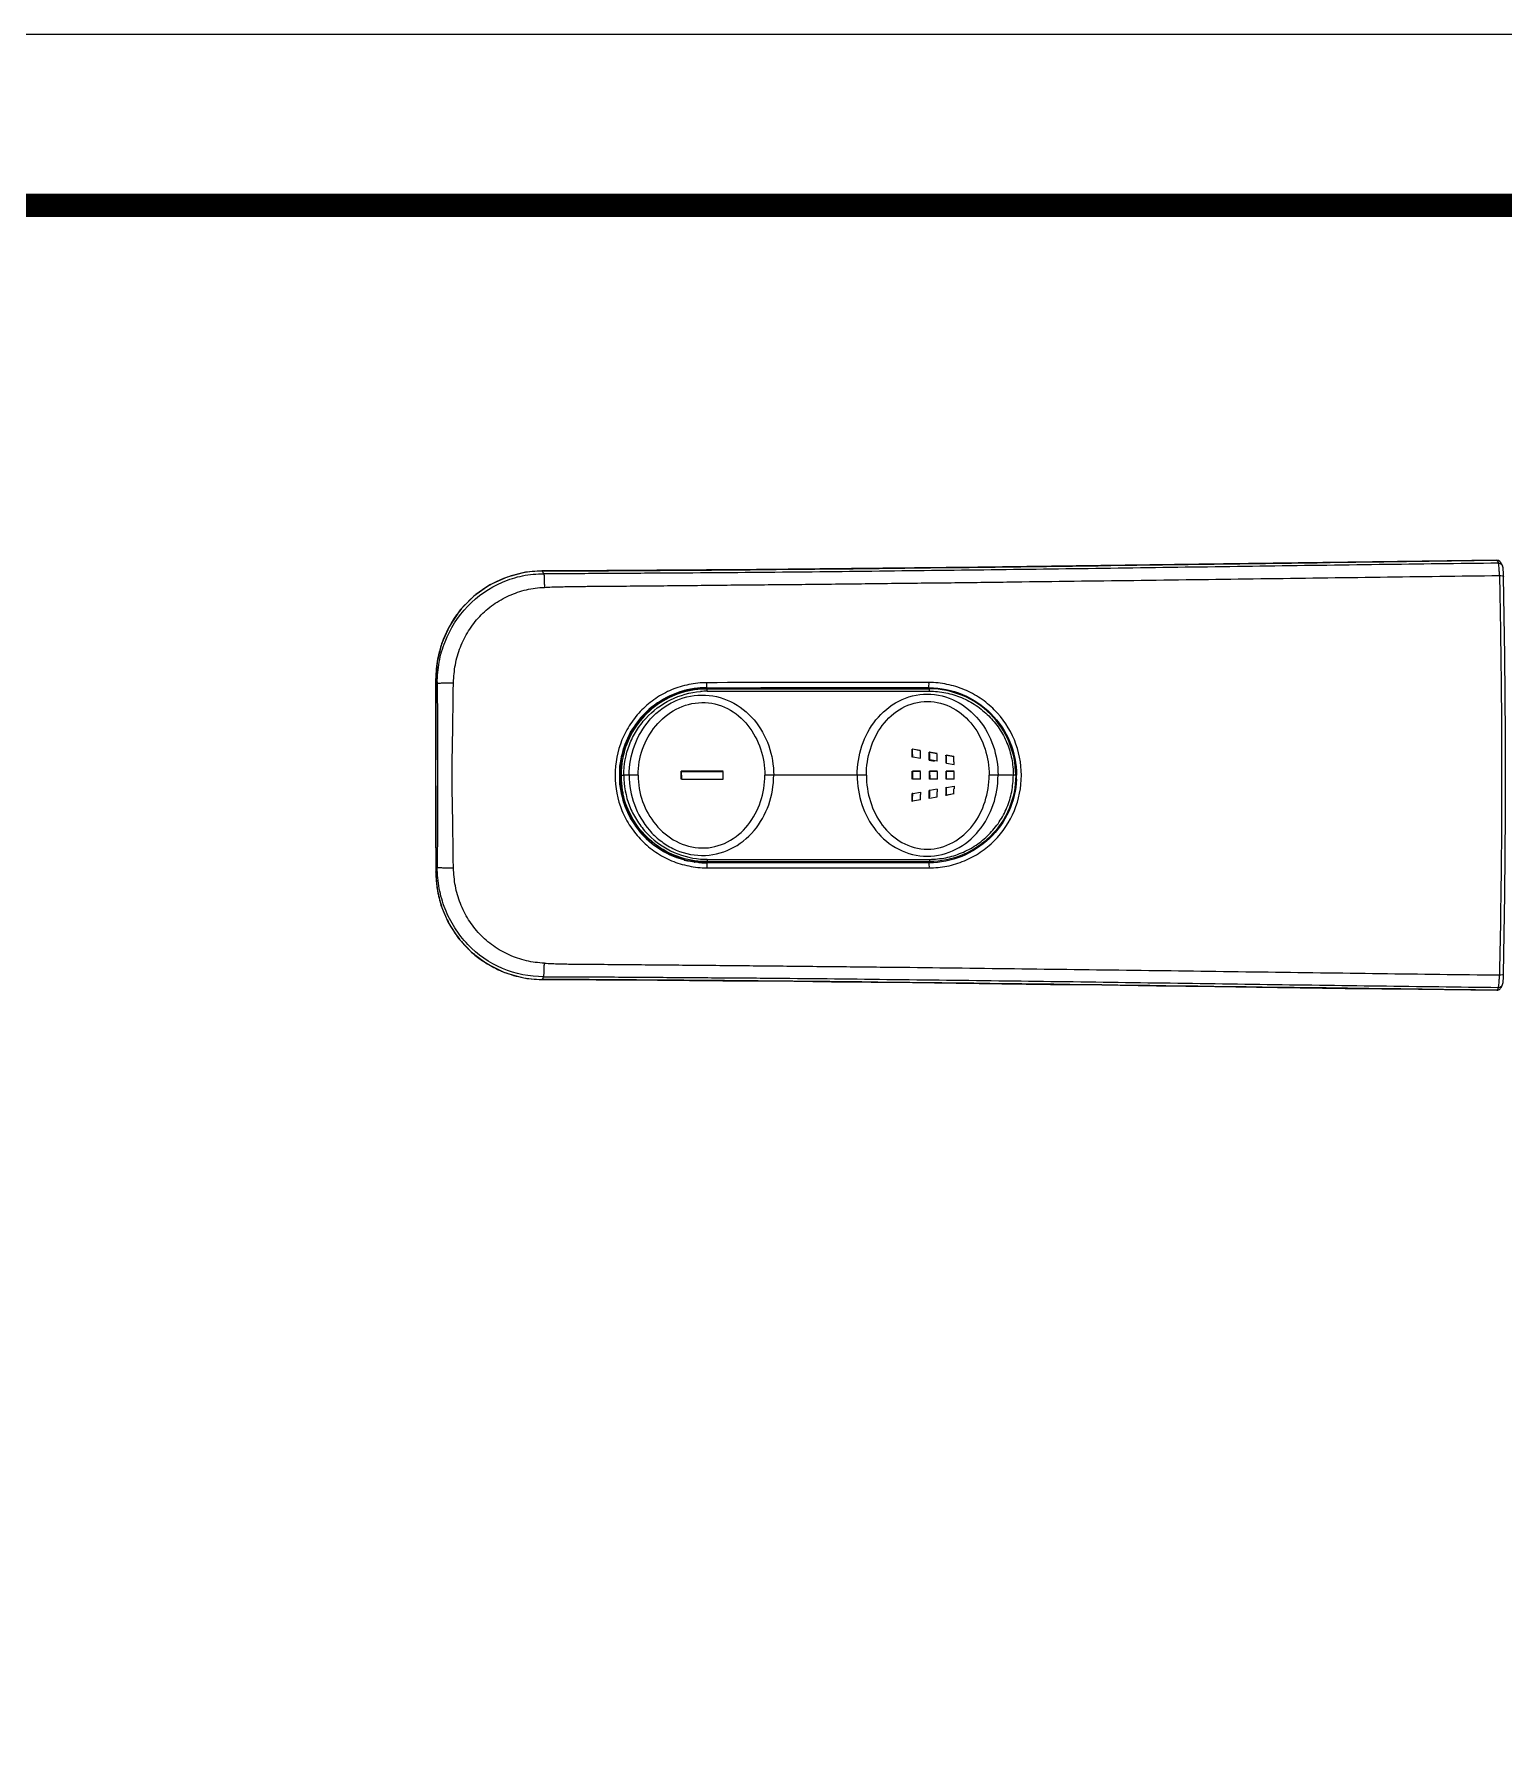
# Model space of a CAD drawing. Extents: x 0 to 1128, y 0 to 827.
# Drawn here: x 408.1 to 573, y 633.9 to 826.8 of the extents above; entities that cross this region are included whole.
import ezdxf

# ---------------------------------------------------------------- set-up
doc = ezdxf.new("R2010")
doc.units = 0
doc.header["$LTSCALE"] = 10
doc.header["$MEASUREMENT"] = 0
doc.layers.get('0').update_dxf_attribs({"linetype": 'CONTINUOUS'})
doc.layers.add('1', color=7, linetype='CONTINUOUS')
doc.layers.add('DEF_LAYER_ASSEM_MEMBER', color=7, linetype='CONTINUOUS')

msp = doc.modelspace()

# ---------------------------------------------------------------- linework, layer by layer
at = {"ltscale": 0.5}
msp.add_lwpolyline([(0, 0), (1128.4, 0), (1128.4, 826.8), (0, 826.8)], close=True, dxfattribs=at)
at = {"color": 5, "linetype": 'ByBlock', "lineweight": 200, "const_width": 2.6}
msp.add_lwpolyline([(18.14, 35.4), (1110.14, 35.4), (1110.14, 807.6), (18.14, 807.6)], close=True, dxfattribs=at)
at = {"layer": '1', "color": 7, "linetype": 'Continuous'}
for p, q in [((482.86, 753.32), (508.56, 753.32)), ((476.79, 750.62), (476.85, 750.67)), ((476.85, 750.75), (476.89, 750.72)), ((477.12, 750.96), (477.07, 750.96)), ((477.12, 750.96), (477.12, 750.96)), ((506.7, 746.53), (506.66, 746.55)), ((507.56, 746.39), (506.66, 746.55)), ((506.71, 745.67), (506.67, 745.65)), ((507.57, 746.37), (506.7, 746.53)), ((506.71, 745.67), (507.58, 745.52)), ((507.58, 745.52), (507.57, 745.79)), ((508.61, 746.19), (508.56, 746.21)), ((509.46, 746.05), (508.56, 746.21)), ((508.62, 745.33), (508.57, 745.31)), ((508.57, 745.31), (509.17, 745.21)), ((508.61, 746.19), (509.46, 746.04)), ((509.47, 745.18), (508.62, 745.33)), ((509.47, 745.18), (509.47, 745.46)), ((510.5, 745.85), (510.45, 745.88)), ((511.34, 745.72), (510.45, 745.88)), ((510.51, 744.99), (510.46, 744.98)), ((511.35, 745.7), (510.5, 745.85)), ((510.51, 744.99), (511.35, 744.84)), ((511.35, 744.84), (511.35, 745.12)), ((480.77, 744.05), (480.73, 744.07)), ((485.42, 744.07), (480.73, 744.07)), ((480.77, 744.05), (485.43, 744.05)), ((480.77, 743.18), (485.43, 743.18)), ((506.72, 744.04), (506.68, 744.07)), ((507.58, 744.07), (506.68, 744.07)), ((506.72, 743.19), (506.68, 743.17)), ((507.58, 743.17), (506.68, 743.17)), ((507.58, 744.04), (506.72, 744.04)), ((507.58, 743.19), (506.72, 743.19)), ((508.62, 744.04), (508.58, 744.07)), ((509.47, 744.07), (508.58, 744.07)), ((508.62, 743.19), (508.58, 743.17)), ((509.47, 743.17), (508.58, 743.17)), ((508.63, 743.62), (508.62, 744.04)), ((509.48, 744.04), (508.62, 744.04)), ((508.63, 743.62), (508.62, 743.2)), ((509.48, 743.19), (508.62, 743.19)), ((510.51, 744.04), (510.46, 744.07)), ((511.35, 744.07), (510.46, 744.07)), ((510.51, 743.19), (510.46, 743.17)), ((511.35, 743.17), (510.46, 743.17)), ((511.36, 744.04), (510.51, 744.04)), ((511.36, 743.19), (510.51, 743.19)), ((506.71, 741.56), (506.67, 741.58)), ((507.57, 740.86), (506.7, 740.71)), ((506.71, 741.56), (507.58, 741.71)), ((507.58, 741.71), (507.57, 741.44)), ((508.61, 741.04), (508.56, 741.02)), ((508.62, 741.9), (508.57, 741.92)), ((508.61, 741.04), (509.46, 741.2)), ((509.47, 742.05), (508.62, 741.9)), ((509.47, 742.05), (509.47, 741.77)), ((511.34, 741.52), (510.45, 741.36)), ((510.5, 741.38), (510.45, 741.36)), ((510.51, 742.24), (510.46, 742.26)), ((511.35, 741.53), (510.5, 741.38)), ((510.51, 742.24), (511.35, 742.39)), ((511.35, 742.39), (511.35, 742.11)), ((506.7, 740.71), (506.66, 740.68)), ((476.79, 736.62), (476.85, 736.56)), ((476.85, 736.48), (476.89, 736.51)), ((477.12, 736.27), (477.07, 736.27)), ((477.12, 736.27), (477.12, 736.27)), ((508.56, 733.92), (482.86, 733.92)), ((482.86, 733.92), (482.86, 733.92)), ((483.63, 733.92), (483.62, 733.92))]:
    msp.add_line(p, q, dxfattribs=at)
at = {"layer": '1', "color": 9, "linetype": 'Continuous'}
for p, q in [((483.64, 753.05), (508.58, 753.06)), ((473.98, 743.62), (474.29, 743.62)), ((474.89, 743.62), (474.29, 743.62)), ((475.89, 743.62), (474.89, 743.62)), ((491.11, 743.62), (490.1, 743.62)), ((500.49, 743.62), (491.11, 743.62)), ((501.52, 743.62), (500.49, 743.62)), ((516.29, 743.62), (515.28, 743.62)), ((518.01, 743.62), (516.29, 743.62)), ((518.28, 743.62), (518.01, 743.62)), ((483.64, 734.18), (508.58, 734.17))]:
    msp.add_line(p, q, dxfattribs=at)
at = {"layer": '1', "color": 7, "linetype": 'Continuous'}
for centre, radius, start, end in [((482.87, 743.64), 9.67, 91.6618, 100.715), ((482.86, 743.76), 9.56, 90.0009, 91.6501), ((483.63, 743.64), 9.68, 94.5204, 96.1794), ((483.63, 743.67), 9.64, 90.2381, 94.5225), ((483.62, 743.73), 9.59, 90.0002, 90.2344), ((508.56, 743.74), 9.58, 89.6826, 89.9793), ((483.54, 743.61), 9.72, 133.934, 144.9617), ((476.58, 751.39), 0.701, 317.6003, 318.6352), ((483.53, 743.62), 9.72, 145.4379, 155.5612), ((483.49, 743.65), 9.66, 144.9706, 145.4252), ((483.57, 743.61), 9.75, 157.5155, 166.4745), ((483.52, 743.63), 9.7, 155.5686, 157.5107), ((483.57, 743.62), 9.73, 170.5498, 176.8604), ((461.3, 747.34), 12.85, 350.5035, 351.361), ((483.77, 743.61), 9.79, 170.6603, 179.763), ((483.49, 743.63), 9.67, 166.4827, 167.7939), ((483.77, 743.61), 9.8, 167.953, 170.6664), ((289.65, 743.61), 217.03, 0.5375, 0.7751), ((290.07, 743.69), 216.65, 0.5239, 0.7505), ((289.84, 743.61), 217.75, 0.5735, 0.7257), ((291.44, 743.61), 217.14, 0.4481, 0.6856), ((286.95, 743.63), 221.68, 0.4397, 0.6612), ((291.23, 743.61), 218.25, 0.4855, 0.6364), ((293.22, 743.62), 217.24, 0.3587, 0.5961), ((289.6, 743.63), 220.91, 0.3524, 0.5746), ((294.15, 743.62), 217.2, 0.3959, 0.5476), ((483.62, 743.62), 9.77, 176.8589, 183.141), ((483.57, 743.61), 9.73, 183.1397, 189.4503), ((483.63, 743.62), 9.65, 179.7826, 180.0076), ((483.63, 743.61), 9.65, 179.9924, 180.2173), ((483.77, 743.62), 9.79, 180.2369, 189.3395), ((263.79, 743.62), 216.93, 359.8811, 0.1189), ((266.69, 743.62), 218.74, 359.9986, 0.1123), ((266.69, 743.61), 218.74, 359.8877, 0.0014), ((289.68, 743.62), 216.99, 359.8812, 0.1188), ((282.01, 743.62), 224.72, 359.8906, 0.1094), ((289.76, 743.62), 217.83, 359.8872, 0.1128), ((292.96, 743.67), 215.62, 359.9862, 0.104), ((292.96, 743.57), 215.62, 359.896, 0.0138), ((290.54, 743.62), 218.94, 359.8877, 0.1123), ((293.24, 743.62), 217.23, 359.8813, 0.1187), ((285.73, 743.62), 224.78, 359.8907, 0.1093), ((293.41, 743.62), 217.95, 359.8873, 0.1127), ((508.73, 743.61), 9.55, 0.0064, 0.1927), ((508.75, 743.62), 9.53, 359.772, 359.9902), ((461.29, 739.89), 12.86, 8.6411, 9.4963), ((483.49, 743.6), 9.67, 192.2061, 193.5158), ((483.57, 743.62), 9.75, 193.524, 202.4827), ((483.77, 743.62), 9.8, 189.3334, 192.047), ((289.65, 743.62), 217.03, 359.2249, 359.4625), ((290.07, 743.54), 216.65, 359.2495, 359.4761), ((289.84, 743.62), 217.75, 359.2743, 359.4265), ((291.44, 743.62), 217.14, 359.3144, 359.5519), ((286.95, 743.6), 221.68, 359.3388, 359.5603), ((291.23, 743.62), 218.25, 359.3636, 359.5145), ((293.22, 743.62), 217.24, 359.4039, 359.6413), ((289.6, 743.6), 220.91, 359.4254, 359.6476), ((294.15, 743.61), 217.2, 359.4524, 359.6041), ((483.52, 743.6), 9.7, 202.4875, 204.4317), ((483.53, 743.61), 9.72, 204.4392, 214.5609), ((483.49, 743.58), 9.66, 214.5736, 215.0306), ((483.54, 743.62), 9.72, 215.0395, 226.066), ((476.57, 735.84), 0.704, 41.382, 42.3986), ((482.87, 743.59), 9.67, 259.286, 268.4317), ((483.63, 743.59), 9.68, 263.9144, 265.4796), ((482.86, 743.47), 9.56, 268.444, 269.9992), ((483.63, 743.56), 9.64, 265.4775, 269.7619), ((483.62, 743.5), 9.59, 269.7656, 269.9998), ((508.56, 743.47), 9.56, 270.0207, 270.3447)]:
    msp.add_arc(centre, radius, start, end, dxfattribs=at)
at = {"layer": '1', "color": 9, "linetype": 'Continuous'}
for centre, start, end in [((483.66, 743.54), 90.0935, 94.7262), ((483.66, 743.69), 265.2738, 269.9065)]:
    msp.add_arc(centre, 9.51, start, end, dxfattribs=at)
at = {"layer": '1', "color": 7, "linetype": 'Continuous'}
for points, start_tangent, end_tangent in [([(482.59, 753.26), (479.68, 752.47), (477.16, 750.82), (475.27, 748.48), (474.19, 745.66)], (-0.99419, -0.107642), (-0.208735, -0.977972)), ([(518.28, 743.65), (517.53, 747.34), (515.43, 750.47), (512.3, 752.56), (508.61, 753.32)], (-0.003363, 0.999994), (-0.999985, 0.00554)), ([(476.85, 750.67), (476.92, 750.75), (477.09, 750.92)], (0.719626, 0.694361), (0.673887, 0.738835)), ([(477.1, 750.92), (477.12, 750.95), (477.13, 750.96)], (0.660388, 0.750925), (-0.754489, 0.656312)), ([(474, 745.41), (474.02, 745.49), (474.04, 745.67)], (0.149558, 0.988753), (0.01661, 0.999862)), ([(480.77, 743.62), (480.77, 744.05)], (0, 1), (-0.001963, 0.999998)), ([(480.77, 743.62), (480.77, 743.18)], (0, -1), (-0.001963, -0.999998)), ([(518.28, 743.58), (517.53, 739.89), (515.43, 736.76), (512.3, 734.67), (508.61, 733.92)], (-0.003979, -0.999992), (-0.999982, -0.006016)), ([(474, 741.83), (474.02, 741.74), (474.04, 741.56)], (0.149598, -0.988747), (0.01661, -0.999862)), ([(482.6, 733.97), (479.69, 734.76), (477.17, 736.4), (475.28, 738.75), (474.19, 741.57)], (-0.994365, 0.106014), (-0.208735, 0.977972)), ([(476.85, 736.56), (476.92, 736.49), (477.09, 736.32)], (0.719627, -0.694361), (0.673887, -0.738835)), ([(477.1, 736.31), (477.12, 736.28), (477.13, 736.27)], (0.66063, -0.750712), (-0.754489, -0.656312))]:
    msp.add_spline(points, degree=3, dxfattribs=dict(at, start_tangent=start_tangent, end_tangent=end_tangent))
at = {"layer": '1', "color": 9, "linetype": 'Continuous'}
for points, start_tangent, end_tangent in [([(474.29, 743.62), (474.92, 747.04), (475.28, 747.84), (475.71, 748.61), (476.76, 750), (479.53, 752.09), (482.88, 753.02)], (0.001919, 0.999998), (0.996593, 0.082473)), ([(474.89, 743.62), (475.47, 746.91), (477.16, 749.79), (478.37, 750.94), (479.78, 751.84), (483.02, 752.62), (486.27, 751.89), (488.9, 749.83), (490.55, 746.92), (491.11, 743.62)], (-0.002776, 0.999996), (-0.000096, -1)), ([(483.64, 753.06), (483.64, 753.16), (483.64, 753.24), (483.63, 753.3), (483.63, 753.32)], (-0.008573, 0.999963), (-1, -0.00007)), ([(500.49, 743.62), (501.01, 746.91), (502.59, 749.82), (505.14, 751.93), (508.34, 752.72), (511.57, 751.93), (514.14, 749.83), (515.75, 746.91), (516.29, 743.62)], (-0.004029, 0.999992), (0.001483, -0.999999)), ([(508.58, 753.06), (508.58, 753.16), (508.58, 753.24), (508.57, 753.3), (508.56, 753.32)], (-0.011073, 0.999939), (-1, 0)), ([(508.58, 753.06), (510.42, 752.87), (512.19, 752.33), (513.82, 751.46), (515.24, 750.28), (516.42, 748.86), (517.29, 747.23), (517.82, 745.46), (518.01, 743.62)], (0.999658, -0.026152), (0.015813, -0.999875)), ([(475.89, 743.62), (476.39, 746.56), (477.87, 749.15), (480.16, 751.03), (483.03, 751.78), (485.93, 751.1), (488.22, 749.2), (489.63, 746.57), (490.1, 743.62)], (-0.005008, 0.999987), (-0.014785, -0.999891)), ([(501.52, 743.62), (501.96, 746.56), (503.3, 749.21), (505.51, 751.16), (508.36, 751.91), (511.23, 751.16), (513.47, 749.21), (514.83, 746.56), (515.28, 743.62)], (-0.018598, 0.999827), (-0.017412, -0.999848)), ([(474.29, 743.62), (474.92, 740.19), (475.28, 739.39), (475.71, 738.63), (476.76, 737.23), (479.53, 735.14), (482.88, 734.21)], (0.001951, -0.999998), (0.996593, -0.082473)), ([(474.89, 743.62), (475.47, 740.32), (477.16, 737.44), (478.37, 736.29), (479.78, 735.39), (483.02, 734.61), (486.27, 735.34), (488.9, 737.4), (490.55, 740.31), (491.11, 743.62)], (-0.002776, -0.999996), (-0.000096, 1)), ([(475.89, 743.62), (476.39, 740.67), (477.87, 738.08), (480.16, 736.2), (483.03, 735.45), (485.93, 736.13), (488.22, 738.03), (489.63, 740.66), (490.1, 743.62)], (-0.005008, -0.999987), (-0.014785, 0.999891)), ([(500.49, 743.62), (501.01, 740.32), (502.59, 737.41), (505.14, 735.3), (508.34, 734.52), (511.57, 735.3), (514.14, 737.4), (515.75, 740.32), (516.29, 743.62)], (-0.004029, -0.999992), (0.001483, 0.999999)), ([(501.52, 743.62), (501.96, 740.67), (503.3, 738.02), (505.51, 736.07), (508.36, 735.32), (511.23, 736.07), (513.47, 738.02), (514.83, 740.67), (515.28, 743.62)], (-0.018598, -0.999827), (-0.017412, 0.999848)), ([(508.58, 734.17), (510.42, 734.36), (512.19, 734.9), (513.82, 735.77), (515.24, 736.95), (516.42, 738.37), (517.29, 740), (517.82, 741.77), (518.01, 743.62)], (0.999658, 0.026152), (0.015836, 0.999875)), ([(483.64, 734.18), (483.64, 734.07), (483.64, 733.99), (483.63, 733.93), (483.63, 733.92)], (-0.008573, -0.999963), (-1, 0.00007)), ([(508.58, 734.17), (508.58, 734.07), (508.58, 733.99), (508.57, 733.93), (508.56, 733.92)], (-0.011073, -0.999939), (-1, 0))]:
    msp.add_spline(points, degree=3, dxfattribs=dict(at, start_tangent=start_tangent, end_tangent=end_tangent))
at = {"layer": 'DEF_LAYER_ASSEM_MEMBER', "color": 9, "linetype": 'Continuous'}
for p, q in [((465.09, 766.55), (465.11, 766.54)), ((465.11, 766.54), (465.09, 766.54)), ((466.79, 766.55), (466.78, 766.56)), ((559.34, 767.58), (559.58, 767.59)), ((559.58, 767.59), (572.28, 767.75)), ((572.28, 767.75), (572.27, 767.76)), ((453.17, 754.48), (453.18, 754.47)), ((483.57, 753.44), (482.78, 753.37)), ((483.57, 753.44), (483.62, 753.44)), ((507.68, 753.37), (508.5, 753.45)), ((507.76, 753.45), (508.5, 753.45)), ((475.26, 748.74), (475.24, 748.75)), ((476.46, 750.36), (476.48, 750.34)), ((453.17, 746.33), (453.17, 746.33)), ((473.95, 744.99), (473.9, 744.99)), ((473.98, 745.49), (474.02, 745.49)), ((453.16, 743.62), (453.17, 743.62)), ((473.9, 742.24), (473.95, 742.24)), ((474.02, 741.74), (473.98, 741.74)), ((475.24, 738.48), (475.26, 738.49)), ((453.18, 735.47), (453.17, 735.47)), ((476.53, 736.92), (476.46, 736.87)), ((482.78, 733.87), (483.57, 733.79)), ((483.63, 733.79), (483.57, 733.79)), ((508.5, 733.78), (507.68, 733.87)), ((508.5, 733.78), (507.76, 733.78)), ((453.17, 732.75), (453.18, 732.76)), ((462.77, 720.94), (462.74, 720.93)), ((462.75, 720.94), (462.77, 720.94)), ((465.09, 720.68), (465.11, 720.69)), ((465.09, 720.69), (465.11, 720.69)), ((572.27, 719.47), (572.28, 719.48))]:
    msp.add_line(p, q, dxfattribs=at)
at = {"layer": 'DEF_LAYER_ASSEM_MEMBER', "color": 7, "linetype": 'Continuous'}
for p, q in [((465.51, 766.55), (465.09, 766.55)), ((465.09, 766.55), (465.09, 766.55)), ((466.78, 766.56), (465.51, 766.55)), ((489.19, 766.71), (466.78, 766.56)), ((572.46, 767.72), (572.27, 767.76)), ((572.65, 767.59), (572.65, 767.59)), ((573.03, 765.91), (573.03, 765.91)), ((482.57, 753.39), (482.59, 753.4)), ((482.57, 753.36), (482.59, 753.36)), ((482.78, 753.37), (507.68, 753.37)), ((476.84, 750.67), (476.8, 750.7)), ((474.76, 747.87), (474.79, 747.85)), ((474, 745.66), (474.01, 745.68)), ((474.03, 745.62), (474, 745.62)), ((473.79, 743.61), (473.79, 743.63)), ((473.84, 742.61), (473.84, 744.62)), ((474.25, 740.64), (473.84, 742.61)), ((474.03, 741.62), (474, 741.62)), ((474.01, 741.55), (474, 741.57)), ((474.79, 739.38), (474.76, 739.36)), ((453.17, 735.47), (453.17, 733.49)), ((476.8, 736.53), (476.84, 736.56)), ((453.17, 733.49), (453.17, 732.75)), ((482.59, 733.84), (482.59, 733.84)), ((507.68, 733.87), (482.78, 733.87)), ((465.09, 720.68), (465.09, 720.68)), ((572.65, 719.64), (572.65, 719.64)), ((573.03, 721.32), (573.03, 721.32))]:
    msp.add_line(p, q, dxfattribs=at)
for points in [[(465.09, 766.55), (463.27, 766.4), (461.21, 765.87), (459.25, 764.98), (457.47, 763.73), (455.93, 762.17), (454.71, 760.36), (453.83, 758.38), (453.32, 756.32), (453.17, 754.48)], [(572.27, 767.76), (541.58, 767.35), (514.01, 766.98), (489.19, 766.71)], [(572.65, 767.59), (572.61, 767.63), (572.46, 767.72)], [(573.03, 721.32), (573.18, 730.21), (573.26, 739.17), (573.26, 748.08), (573.18, 757.04), (573.03, 765.91)], [(453.17, 754.48), (453.17, 752.12), (453.17, 749.25), (453.17, 746.33)], [(476.2, 750.08), (477.66, 751.45), (479.37, 752.5), (481.26, 753.17), (482.57, 753.39)], [(473.84, 744.62), (474.25, 746.59), (475.05, 748.44), (476.2, 750.08)], [(453.17, 746.33), (453.16, 744.35), (453.16, 743.62)], [(453.16, 743.62), (453.17, 741.26), (453.17, 735.47)], [(477.66, 735.78), (476.2, 737.15), (475.05, 738.79), (474.25, 740.64)], [(482.59, 733.84), (481.26, 734.06), (479.37, 734.74), (477.66, 735.78)], [(453.17, 732.75), (453.3, 731.03), (453.76, 729.04), (454.58, 727.1), (455.74, 725.3), (457.22, 723.72), (458.96, 722.43), (460.91, 721.47), (462.74, 720.93)], [(462.74, 720.93), (463.41, 720.81), (464.35, 720.71), (465.09, 720.68)], [(465.09, 720.68), (467.95, 720.67), (471.19, 720.65), (474.56, 720.63), (478.05, 720.61), (481.65, 720.58), (485.4, 720.55), (489.3, 720.52), (493.36, 720.48), (497.6, 720.44), (502.04, 720.39), (506.69, 720.34), (511.58, 720.28), (516.73, 720.21), (522.18, 720.14), (527.94, 720.07), (534.08, 719.98), (540.63, 719.89), (547.66, 719.8), (555.25, 719.69), (563.49, 719.59), (572.27, 719.47)]]:
    msp.add_lwpolyline(points, dxfattribs=at)
at = {"layer": 'DEF_LAYER_ASSEM_MEMBER', "color": 9, "linetype": 'Continuous'}
for centre, radius, start, end in [((465.18, 754.6), 11.94, 90.4668, 100.7412), ((468.22, 369.85), 396.7, 90.2062, 90.449), ((572.28, 767.25), 0.496, 42.3772, 90.6617), ((465.5, 754.4), 12.32, 169.3567, 179.6953), ((508.5, 743.73), 9.71, 89.569, 90.0015), ((508.66, 743.61), 9.71, 357.4024, 0.024), ((508.5, 743.49), 9.71, 269.9987, 270.4335), ((465.47, 732.83), 12.29, 180.2969, 189.834), ((465.43, 732.82), 12.25, 189.8387, 192.0014), ((465.46, 732.82), 12.28, 192.0048, 200.4767), ((465.39, 732.8), 12.21, 200.485, 203.1398), ((465.4, 732.81), 12.22, 203.1416, 211.7265), ((465.31, 732.75), 12.11, 211.7366, 214.5263), ((465.31, 732.75), 12.11, 214.5282, 223.4778), ((465.22, 732.67), 11.98, 223.4897, 226.0836), ((465.23, 732.69), 12.01, 226.0886, 233.0561), ((465.21, 732.66), 11.98, 233.0583, 236.3271), ((465.22, 732.68), 11.99, 236.3319, 244.5812), ((465.19, 732.62), 11.93, 244.5877, 247.1516), ((465.2, 732.64), 11.95, 247.1557, 258.1609), ((465.18, 732.59), 11.9, 258.3024, 269.543)]:
    msp.add_arc(centre, radius, start, end, dxfattribs=at)
at = {"layer": 'DEF_LAYER_ASSEM_MEMBER', "color": 7, "linetype": 'Continuous'}
for centre, radius, start, end in [((483.57, 743.69), 9.75, 95.8668, 134.0122), ((482.78, 743.68), 9.69, 93.1056, 93.3735), ((482.78, 743.69), 9.67, 91.2191, 93.1061), ((483.57, 743.66), 9.78, 94.2091, 95.745), ((482.78, 743.73), 9.64, 90.0003, 91.0942), ((483.57, 743.65), 9.8, 90.0124, 94.2088), ((507.68, 743.75), 9.61, 89.4938, 89.9999), ((507.68, 743.71), 9.65, 87.1718, 89.4926), ((507.68, 743.67), 9.7, 84.8004, 87.1721), ((483.63, 743.63), 9.84, 134.0112, 167.9753), ((483.7, 743.61), 9.91, 170.6534, 179.9363), ((483.68, 743.62), 9.89, 168.0748, 170.6455), ((483.7, 743.62), 9.91, 180.0638, 189.3465), ((483.68, 743.61), 9.89, 189.3544, 191.9243), ((483.63, 743.6), 9.84, 192.0247, 225.9889), ((483.57, 743.54), 9.75, 225.9877, 264.2258), ((482.78, 743.55), 9.69, 266.6577, 266.9349), ((482.78, 743.54), 9.67, 266.9344, 268.8743), ((482.78, 743.5), 9.64, 268.8747, 269.9997), ((483.57, 743.57), 9.78, 264.255, 265.7909), ((483.57, 743.58), 9.8, 265.7912, 269.9876), ((507.68, 743.48), 9.61, 270.0001, 270.5063), ((507.68, 743.52), 9.65, 270.5075, 272.8146), ((507.68, 743.56), 9.7, 272.8144, 275.1999), ((572.28, 719.98), 0.496, 269.3385, 317.6645)]:
    msp.add_arc(centre, radius, start, end, dxfattribs=at)
at = {"layer": 'DEF_LAYER_ASSEM_MEMBER', "color": 9, "linetype": 'Continuous'}
for points, start_tangent, end_tangent in [([(453.35, 753.95), (453.57, 756.32), (454.22, 758.61), (456.77, 762.6), (460.66, 765.3), (462.93, 766.01), (465.3, 766.24)], (0.003676, 0.999993), (0.999995, -0.003254)), ([(462.96, 766.33), (459.57, 765.14), (456.69, 762.99), (454.57, 760.08), (453.39, 756.68)], (-0.98249, -0.186317), (-0.184842, -0.982768)), ([(465.24, 766.36), (465.2, 766.42), (465.11, 766.54)], (-0.489412, 0.872053), (-0.691154, 0.722708)), ([(465.3, 766.24), (465.28, 766.27), (465.24, 766.36)], (-0.42071, 0.907195), (-0.489412, 0.872053)), ([(572.45, 767.43), (545.67, 767.08), (518.88, 766.71), (505.49, 766.55), (492.09, 766.4), (478.7, 766.3), (472, 766.26), (465.3, 766.24)], (-0.999924, -0.012311), (-0.999999, 0.001523)), ([(465.3, 766.24), (465.33, 766.05), (465.35, 765.71), (465.36, 765.25), (465.37, 764.71)], (0.260959, -0.96535), (0.007749, -0.99997)), ([(465.37, 764.71), (467.05, 764.78), (468.72, 764.81), (470.4, 764.83), (472.07, 764.84), (475.42, 764.87), (478.77, 764.9), (482.12, 764.93), (485.47, 764.97), (492.17, 765.03), (498.87, 765.1), (505.57, 765.18), (512.27, 765.25), (518.97, 765.34), (532.37, 765.51), (545.77, 765.69), (559.17, 765.87), (572.57, 766.04)], (0.996756, 0.080488), (0.999927, 0.012104)), ([(466.79, 766.55), (513.06, 766.96), (559.34, 767.58)], (0.99999, 0.004539), (0.999912, 0.013265)), ([(572.28, 767.75), (572.29, 767.73), (572.34, 767.67)], (0.675644, -0.737228), (0.531817, -0.846859)), ([(572.34, 767.67), (572.35, 767.65), (572.39, 767.57)], (0.531817, -0.846859), (0.432065, -0.901843)), ([(572.39, 767.57), (572.41, 767.54), (572.45, 767.43)], (0.432065, -0.901843), (0.363459, -0.93161)), ([(572.57, 766.04), (572.55, 766.54), (572.52, 766.96), (572.49, 767.26), (572.45, 767.43)], (-0.025524, 0.999674), (-0.382308, 0.924035)), ([(572.57, 766.04), (572.67, 760.54), (572.75, 754.95), (572.81, 743.61), (572.79, 737.93), (572.78, 735.1), (572.75, 732.28), (572.71, 729.47), (572.68, 726.69), (572.62, 723.92), (572.57, 721.19)], (0.017562, -0.999846), (-0.002899, -0.999996)), ([(572.57, 766.04), (572.9, 766), (573, 765.96), (573.03, 765.91)], (0.999993, -0.003845), (0.030731, -0.999528)), ([(455.17, 754), (455.38, 756.03), (455.94, 758), (456.86, 759.82), (458.11, 761.44), (459.65, 762.78), (461.42, 763.79), (463.35, 764.44), (465.37, 764.71)], (0.040027, 0.999199), (0.999232, 0.039193)), ([(453.17, 746.33), (453.18, 750.4), (453.18, 754.47)], (0.000772, 1), (0.003627, 0.999993)), ([(453.18, 754.47), (453.22, 754.37), (453.35, 753.95)], (0.443583, -0.896233), (0.228301, -0.973591)), ([(453.35, 753.95), (453.41, 753.96), (453.53, 753.96), (453.7, 753.97), (453.93, 753.98), (454.5, 753.99), (455.17, 754)], (0.953571, 0.301169), (0.999988, 0.004926)), ([(453.35, 753.95), (453.36, 748.78), (453.36, 743.61), (453.36, 738.44), (453.35, 733.28)], (0.002392, -0.999997), (-0.002399, -0.999997)), ([(455.17, 733.22), (455.14, 734.52), (455.12, 735.82), (455.11, 737.12), (455.09, 738.42), (455.04, 741.01), (455.02, 742.31), (455.02, 743.61), (455.02, 744.91), (455.04, 746.21), (455.09, 748.81), (455.11, 750.1), (455.12, 751.4), (455.14, 752.7), (455.17, 754)], (-0.041287, 0.999147), (0.04194, 0.99912)), ([(483.6, 754.01), (481.59, 753.8), (479.65, 753.21), (477.87, 752.24), (476.31, 750.95), (475.03, 749.38), (474.08, 747.58), (473.3, 743.62), (474.08, 739.65), (475.03, 737.85), (476.31, 736.28), (477.87, 734.99), (479.65, 734.02), (481.59, 733.43), (483.6, 733.22)], (-0.999995, -0.003234), (0.999995, -0.003266)), ([(483.57, 753.44), (483.58, 753.46), (483.58, 753.49), (483.59, 753.54), (483.6, 753.61)], (0.991192, 0.132434), (0.059067, 0.998254)), ([(508.54, 754.02), (502.31, 754.02), (483.6, 754.01)], (-1, -0.000052), (-1, -0.000973)), ([(483.6, 753.61), (483.6, 753.7), (483.6, 754.01)], (0.059067, 0.998254), (-0.008505, 0.999964)), ([(483.62, 753.44), (489.66, 753.45), (507.76, 753.45)], (1, 0.000191), (1, 0.000031)), ([(508.5, 753.45), (508.51, 753.46), (508.52, 753.49), (508.52, 753.54), (508.53, 753.61)], (0.994639, 0.103413), (0.074483, 0.997222)), ([(508.53, 753.61), (508.54, 753.7), (508.54, 754.02)], (0.074483, 0.997222), (-0.012635, 0.99992)), ([(508.54, 733.21), (510.56, 733.41), (512.51, 734.01), (514.3, 734.97), (515.87, 736.27), (518.12, 739.64), (518.91, 743.61), (518.12, 747.59), (515.87, 750.96), (514.3, 752.26), (512.51, 753.22), (510.56, 753.82), (508.54, 754.02)], (0.999895, 0.014499), (-0.99987, -0.016151)), ([(508.57, 753.45), (512.31, 752.68), (515.49, 750.54), (517.62, 747.37), (518.37, 743.62)], (0.999972, -0.007522), (0.000406, -1)), ([(453.17, 743.62), (453.17, 746.33)], (0, 1), (0.000772, 1)), ([(453.18, 735.47), (453.17, 743.62)], (-0.000839, 1), (0, 1)), ([(518.36, 743.17), (517.49, 739.56), (515.33, 736.53), (512.21, 734.51), (508.57, 733.78)], (-0.04534, -0.998972), (-0.999971, -0.007565)), ([(453.18, 735.47), (453.18, 732.76)], (0.00209, -0.999998), (0.002219, -0.999998)), ([(453.35, 733.28), (453.27, 732.97), (453.18, 732.76)], (-0.226302, -0.974057), (-0.461984, -0.886888)), ([(465.3, 720.99), (460.66, 721.93), (456.78, 724.62), (455.31, 726.5), (454.23, 728.62), (453.57, 730.91), (453.35, 733.28)], (-0.99999, -0.00446), (-0.004499, 0.99999)), ([(453.35, 733.28), (453.41, 733.27), (453.53, 733.26), (453.7, 733.25), (453.93, 733.24), (454.5, 733.23), (455.17, 733.22)], (0.953593, -0.301098), (0.999989, -0.004781)), ([(465.37, 722.52), (463.35, 722.79), (461.42, 723.44), (459.65, 724.45), (458.11, 725.79), (456.86, 727.4), (455.94, 729.23), (455.38, 731.19), (455.17, 733.22)], (-0.999416, 0.034167), (-0.044086, 0.999028)), ([(483.57, 733.79), (483.58, 733.77), (483.58, 733.74), (483.59, 733.69), (483.6, 733.62)], (0.991197, -0.132396), (0.059066, -0.998254)), ([(483.6, 733.62), (483.6, 733.54), (483.6, 733.22)], (0.059066, -0.998254), (-0.008506, -0.999964)), ([(483.6, 733.22), (489.84, 733.22), (508.54, 733.21)], (0.999999, -0.001084), (1, -0.000157)), ([(507.76, 733.78), (501.73, 733.78), (483.63, 733.79)], (-1, 0.00003), (-1, 0.000191)), ([(508.5, 733.78), (508.51, 733.77), (508.52, 733.74), (508.52, 733.69), (508.53, 733.62)], (0.994609, -0.103698), (0.074482, -0.997222)), ([(508.53, 733.62), (508.54, 733.53), (508.54, 733.21)], (0.074482, -0.997222), (-0.012633, -0.99992)), ([(465.3, 720.99), (465.32, 721.18), (465.35, 721.52), (465.36, 721.98), (465.37, 722.52)], (0.255762, 0.96674), (0.008185, 0.999967)), ([(465.37, 722.52), (467.05, 722.44), (468.72, 722.42), (472.07, 722.39), (475.42, 722.36), (478.77, 722.33), (482.12, 722.3), (485.47, 722.27), (492.17, 722.2), (498.87, 722.13), (505.57, 722.06), (518.97, 721.89), (532.37, 721.72), (545.77, 721.54), (559.17, 721.36), (572.57, 721.19)], (0.997879, -0.065098), (0.999927, -0.012104)), ([(465.11, 720.69), (465.17, 720.77)], (0.690779, 0.723066), (0.578031, 0.816014)), ([(489.37, 720.52), (477.24, 720.62), (471.17, 720.66), (468.14, 720.68), (465.11, 720.69)], (-0.999959, 0.009006), (-0.999975, 0.007039)), ([(465.17, 720.77), (465.22, 720.84), (465.24, 720.87)], (0.578031, 0.816014), (0.4896, 0.871947)), ([(465.24, 720.87), (465.25, 720.9), (465.3, 720.99)], (0.4896, 0.871947), (0.420745, 0.907179)), ([(465.3, 720.99), (468.65, 720.98), (472, 720.97), (478.7, 720.93), (485.4, 720.88), (492.09, 720.83), (505.49, 720.68), (518.88, 720.52), (545.67, 720.15), (572.45, 719.8)], (0.999994, 0.003324), (0.999924, -0.012312)), ([(495.6, 720.46), (489.37, 720.52)], (-0.999949, 0.010071), (-0.999959, 0.009006)), ([(572.28, 719.48), (553.11, 719.73), (495.6, 720.46)], (-0.999926, 0.012186), (-0.999949, 0.010071)), ([(572.39, 719.66), (572.37, 719.61), (572.28, 719.48)], (-0.432237, -0.90176), (-0.676425, -0.736512)), ([(572.45, 719.8), (572.44, 719.76), (572.39, 719.66)], (-0.363503, -0.931593), (-0.432237, -0.90176)), ([(572.45, 719.8), (572.49, 719.97), (572.52, 720.27), (572.55, 720.69), (572.57, 721.19)], (0.382335, 0.924024), (0.025526, 0.999674)), ([(572.57, 721.19), (572.9, 721.23), (573, 721.27), (573.03, 721.32)], (0.999993, 0.003843), (0.03072, 0.999528))]:
    msp.add_spline(points, degree=3, dxfattribs=dict(at, start_tangent=start_tangent, end_tangent=end_tangent))
at = {"layer": 'DEF_LAYER_ASSEM_MEMBER', "color": 7, "linetype": 'Continuous'}
for points, start_tangent, end_tangent in [([(572.45, 767.43), (572.73, 767.35), (572.92, 767.12)], (0.999961, 0.008788), (0.35901, -0.933334)), ([(572.92, 767.12), (572.86, 767.25), (572.65, 767.59)], (-0.359815, 0.933024), (-0.671385, 0.741109)), ([(573.03, 765.91), (573, 766.64), (572.97, 766.9), (572.92, 767.12)], (-0.021005, 0.999779), (-0.359995, 0.932954)), ([(572.45, 719.8), (572.73, 719.88), (572.92, 720.11)], (0.999961, -0.008795), (0.359039, 0.933323)), ([(572.47, 719.52), (572.65, 719.64)], (0.920807, 0.390019), (0.673146, 0.73951)), ([(572.65, 719.64), (572.74, 719.75), (572.92, 720.11)], (0.672165, 0.740401), (0.359857, 0.933007)), ([(572.92, 720.11), (572.97, 720.33), (573, 720.59), (573.03, 721.32)], (0.360035, 0.932939), (0.02101, 0.999779)), ([(572.27, 719.47), (572.47, 719.52)], (0.999949, -0.010082), (0.920807, 0.390019))]:
    msp.add_spline(points, degree=3, dxfattribs=dict(at, start_tangent=start_tangent, end_tangent=end_tangent))

doc.saveas('drawing.dxf')
